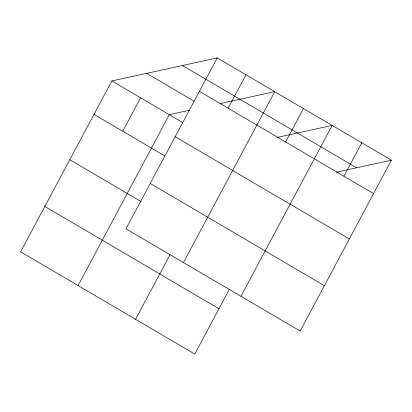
<?xml version="1.0" encoding="UTF-8"?>
<svg xmlns="http://www.w3.org/2000/svg" width="412" height="412" viewBox="0 0 412 412"><rect width="100%" height="100%" fill="white"/><g stroke="black" fill="none" stroke-linecap="round" stroke-linejoin="round"><path stroke-width="0.62" d="M217.237 57.922L125.995 228.809L300.152 331.068L391.4 160.18L217.237 57.922L111.848 80.932L20.6 251.82L194.763 354.078L229.381 289.234M122.74 131.222L140.58 97.804M78.074 285.567L169.317 114.68L189.814 110.205M228.135 108.212L245.974 74.799M135.548 319.31L170.166 254.467M183.469 262.557L274.711 91.67L220.224 103.567M285.609 141.955L303.448 108.541M240.938 296.3L332.185 125.413L277.101 137.438M343.953 176.207L361.793 142.794M336.316 172.206L391.4 160.18M182.459 65.518L356.622 167.772M199.398 91.34L373.56 193.594M146.626 73.341L194.15 101.244M111.848 80.932L182.583 122.467M175.172 136.707L349.335 238.96M94.003 114.351L164.738 155.88M150.215 183.443L324.378 285.701M69.782 159.717L141.069 201.571M44.826 206.453L218.983 308.712"/></g></svg>
